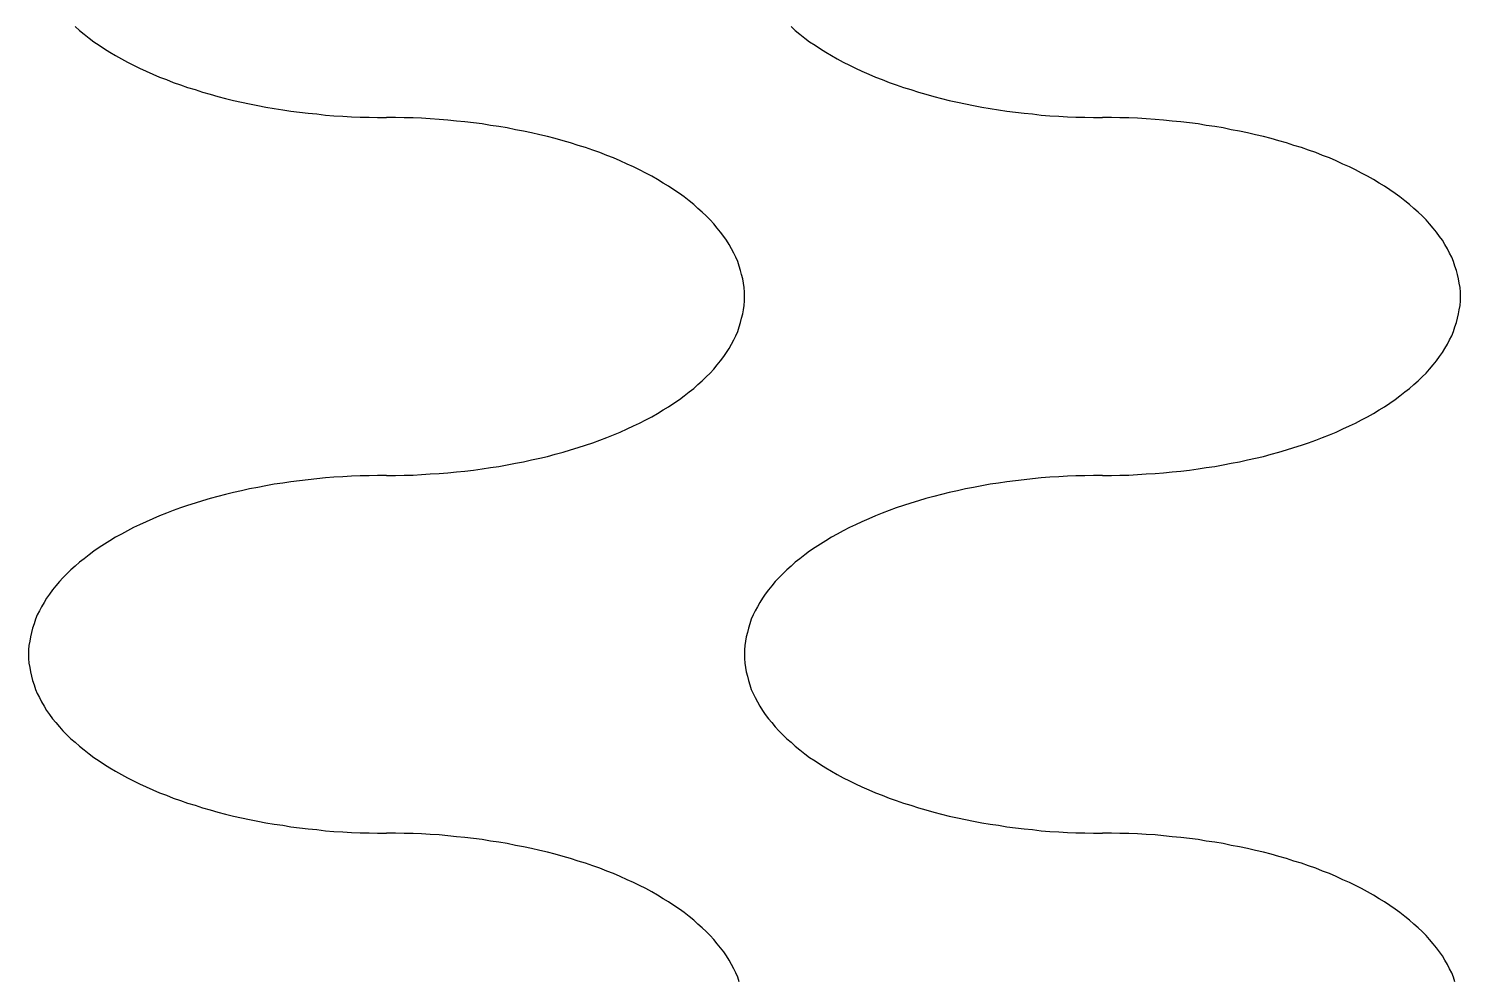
# Model space of a CAD drawing. Extents: x 0 to 40, y 0 to 70.
# Drawn here: x 29.6 to 30, y 50.4592 to 50.7249 of the extents above; entities that cross this region are included whole.
import ezdxf

# ---------------------------------------------------------------- set-up
doc = ezdxf.new("R2010")
doc.units = 0
doc.layers.add('AL_FOIL', color=2, linetype='CONTINUOUS')

msp = doc.modelspace()

# ---------------------------------------------------------------- linework, layer by layer
at = {"layer": 'AL_FOIL'}
for p, q in [((29.613, 50.7254), (29.6142, 50.7243)), ((29.6142, 50.7243), (29.6155, 50.7233)), ((29.813, 50.7254), (29.8142, 50.7243)), ((29.8142, 50.7243), (29.8155, 50.7233)), ((29.6155, 50.7233), (29.6169, 50.7222)), ((29.6169, 50.7222), (29.6182, 50.7212)), ((29.6182, 50.7212), (29.6197, 50.7202)), ((29.6197, 50.7202), (29.6212, 50.7192)), ((29.8155, 50.7233), (29.8169, 50.7222)), ((29.8169, 50.7222), (29.8182, 50.7212)), ((29.8182, 50.7212), (29.8197, 50.7202)), ((29.8197, 50.7202), (29.8212, 50.7192)), ((29.6212, 50.7192), (29.6227, 50.7183)), ((29.6227, 50.7183), (29.6243, 50.7173)), ((29.6243, 50.7173), (29.6259, 50.7164)), ((29.6259, 50.7164), (29.6276, 50.7155)), ((29.8212, 50.7192), (29.8227, 50.7183)), ((29.8227, 50.7183), (29.8243, 50.7173)), ((29.8243, 50.7173), (29.8259, 50.7164)), ((29.8259, 50.7164), (29.8276, 50.7155)), ((29.6276, 50.7155), (29.6293, 50.7146)), ((29.6293, 50.7146), (29.631, 50.7138)), ((29.631, 50.7138), (29.6328, 50.713)), ((29.6328, 50.713), (29.6347, 50.7121)), ((29.6347, 50.7121), (29.6366, 50.7113)), ((29.8276, 50.7155), (29.8293, 50.7146)), ((29.8293, 50.7146), (29.831, 50.7138)), ((29.831, 50.7138), (29.8328, 50.713)), ((29.8328, 50.713), (29.8347, 50.7121)), ((29.8347, 50.7121), (29.8366, 50.7113)), ((29.6366, 50.7113), (29.6385, 50.7106)), ((29.6385, 50.7106), (29.6404, 50.7098)), ((29.6404, 50.7098), (29.6424, 50.7091)), ((29.6424, 50.7091), (29.6444, 50.7084)), ((29.6444, 50.7084), (29.6465, 50.7078)), ((29.8366, 50.7113), (29.8385, 50.7106)), ((29.8385, 50.7106), (29.8404, 50.7098)), ((29.8404, 50.7098), (29.8424, 50.7091)), ((29.8424, 50.7091), (29.8444, 50.7084)), ((29.8444, 50.7084), (29.8465, 50.7078)), ((29.6465, 50.7078), (29.6486, 50.7071)), ((29.6486, 50.7071), (29.6507, 50.7065)), ((29.6507, 50.7065), (29.6529, 50.7059)), ((29.6529, 50.7059), (29.655, 50.7053)), ((29.655, 50.7053), (29.6572, 50.7048)), ((29.6572, 50.7048), (29.6595, 50.7043)), ((29.6595, 50.7043), (29.6617, 50.7038)), ((29.8465, 50.7078), (29.8486, 50.7071)), ((29.8486, 50.7071), (29.8507, 50.7065)), ((29.8507, 50.7065), (29.8529, 50.7059)), ((29.8529, 50.7059), (29.855, 50.7053)), ((29.855, 50.7053), (29.8572, 50.7048)), ((29.8572, 50.7048), (29.8595, 50.7043)), ((29.8595, 50.7043), (29.8617, 50.7038)), ((29.6617, 50.7038), (29.664, 50.7034)), ((29.664, 50.7034), (29.6663, 50.7029)), ((29.6663, 50.7029), (29.6686, 50.7025)), ((29.6686, 50.7025), (29.671, 50.7022)), ((29.671, 50.7022), (29.6733, 50.7018)), ((29.6733, 50.7018), (29.6757, 50.7015)), ((29.6757, 50.7015), (29.6781, 50.7012)), ((29.6781, 50.7012), (29.6805, 50.701)), ((29.6805, 50.701), (29.6829, 50.7007)), ((29.6829, 50.7007), (29.6853, 50.7005)), ((29.6853, 50.7005), (29.6878, 50.7004)), ((29.6878, 50.7004), (29.6902, 50.7002)), ((29.6902, 50.7002), (29.6926, 50.7001)), ((29.6926, 50.7001), (29.6951, 50.7001)), ((29.6951, 50.7001), (29.6975, 50.7)), ((29.6975, 50.7), (29.7, 50.7)), ((29.7025, 50.7), (29.7, 50.7)), ((29.7049, 50.6999), (29.7025, 50.7)), ((29.8617, 50.7038), (29.864, 50.7034)), ((29.864, 50.7034), (29.8663, 50.7029)), ((29.8663, 50.7029), (29.8686, 50.7025)), ((29.8686, 50.7025), (29.871, 50.7022)), ((29.871, 50.7022), (29.8733, 50.7018)), ((29.8733, 50.7018), (29.8757, 50.7015)), ((29.8757, 50.7015), (29.8781, 50.7012)), ((29.8781, 50.7012), (29.8805, 50.701)), ((29.8805, 50.701), (29.8829, 50.7007)), ((29.8829, 50.7007), (29.8853, 50.7005)), ((29.8853, 50.7005), (29.8878, 50.7004)), ((29.8878, 50.7004), (29.8902, 50.7002)), ((29.8902, 50.7002), (29.8926, 50.7001)), ((29.8926, 50.7001), (29.8951, 50.7001)), ((29.8951, 50.7001), (29.8975, 50.7)), ((29.8975, 50.7), (29.9, 50.7)), ((29.9025, 50.7), (29.9, 50.7)), ((29.9049, 50.6999), (29.9025, 50.7)), ((29.7074, 50.6999), (29.7049, 50.6999)), ((29.7098, 50.6998), (29.7074, 50.6999)), ((29.7122, 50.6996), (29.7098, 50.6998)), ((29.7147, 50.6995), (29.7122, 50.6996)), ((29.7171, 50.6993), (29.7147, 50.6995)), ((29.7195, 50.699), (29.7171, 50.6993)), ((29.7219, 50.6988), (29.7195, 50.699)), ((29.7243, 50.6985), (29.7219, 50.6988)), ((29.7267, 50.6982), (29.7243, 50.6985)), ((29.729, 50.6978), (29.7267, 50.6982)), ((29.7314, 50.6975), (29.729, 50.6978)), ((29.7337, 50.6971), (29.7314, 50.6975)), ((29.736, 50.6966), (29.7337, 50.6971)), ((29.7383, 50.6962), (29.736, 50.6966)), ((29.7405, 50.6957), (29.7383, 50.6962)), ((29.9074, 50.6999), (29.9049, 50.6999)), ((29.9098, 50.6998), (29.9074, 50.6999)), ((29.9122, 50.6996), (29.9098, 50.6998)), ((29.9147, 50.6995), (29.9122, 50.6996)), ((29.9171, 50.6993), (29.9147, 50.6995)), ((29.9195, 50.699), (29.9171, 50.6993)), ((29.9219, 50.6988), (29.9195, 50.699)), ((29.9243, 50.6985), (29.9219, 50.6988)), ((29.9267, 50.6982), (29.9243, 50.6985)), ((29.929, 50.6978), (29.9267, 50.6982)), ((29.9314, 50.6975), (29.929, 50.6978)), ((29.9337, 50.6971), (29.9314, 50.6975)), ((29.936, 50.6966), (29.9337, 50.6971)), ((29.9383, 50.6962), (29.936, 50.6966)), ((29.9405, 50.6957), (29.9383, 50.6962)), ((29.7428, 50.6952), (29.7405, 50.6957)), ((29.745, 50.6947), (29.7428, 50.6952)), ((29.7471, 50.6941), (29.745, 50.6947)), ((29.7493, 50.6935), (29.7471, 50.6941)), ((29.7514, 50.6929), (29.7493, 50.6935)), ((29.7535, 50.6922), (29.7514, 50.6929)), ((29.7556, 50.6916), (29.7535, 50.6922)), ((29.9428, 50.6952), (29.9405, 50.6957)), ((29.945, 50.6947), (29.9428, 50.6952)), ((29.9471, 50.6941), (29.945, 50.6947)), ((29.9493, 50.6935), (29.9471, 50.6941)), ((29.9514, 50.6929), (29.9493, 50.6935)), ((29.9535, 50.6922), (29.9514, 50.6929)), ((29.9556, 50.6916), (29.9535, 50.6922)), ((29.7576, 50.6909), (29.7556, 50.6916)), ((29.7596, 50.6902), (29.7576, 50.6909)), ((29.7615, 50.6894), (29.7596, 50.6902)), ((29.7634, 50.6887), (29.7615, 50.6894)), ((29.7653, 50.6879), (29.7634, 50.6887)), ((29.9576, 50.6909), (29.9556, 50.6916)), ((29.9596, 50.6902), (29.9576, 50.6909)), ((29.9615, 50.6894), (29.9596, 50.6902)), ((29.9634, 50.6887), (29.9615, 50.6894)), ((29.9653, 50.6879), (29.9634, 50.6887)), ((29.7672, 50.687), (29.7653, 50.6879)), ((29.769, 50.6862), (29.7672, 50.687)), ((29.7707, 50.6854), (29.769, 50.6862)), ((29.7724, 50.6845), (29.7707, 50.6854)), ((29.7741, 50.6836), (29.7724, 50.6845)), ((29.9672, 50.687), (29.9653, 50.6879)), ((29.969, 50.6862), (29.9672, 50.687)), ((29.9707, 50.6854), (29.969, 50.6862)), ((29.9724, 50.6845), (29.9707, 50.6854)), ((29.9741, 50.6836), (29.9724, 50.6845)), ((29.7757, 50.6827), (29.7741, 50.6836)), ((29.7773, 50.6817), (29.7757, 50.6827)), ((29.7788, 50.6808), (29.7773, 50.6817)), ((29.7803, 50.6798), (29.7788, 50.6808)), ((29.9757, 50.6827), (29.9741, 50.6836)), ((29.9773, 50.6817), (29.9757, 50.6827)), ((29.9788, 50.6808), (29.9773, 50.6817)), ((29.9803, 50.6798), (29.9788, 50.6808)), ((29.7818, 50.6788), (29.7803, 50.6798)), ((29.7831, 50.6778), (29.7818, 50.6788)), ((29.7845, 50.6767), (29.7831, 50.6778)), ((29.7858, 50.6757), (29.7845, 50.6767)), ((29.9818, 50.6788), (29.9803, 50.6798)), ((29.9831, 50.6778), (29.9818, 50.6788)), ((29.9845, 50.6767), (29.9831, 50.6778)), ((29.9858, 50.6757), (29.9845, 50.6767)), ((29.787, 50.6746), (29.7858, 50.6757)), ((29.7882, 50.6736), (29.787, 50.6746)), ((29.7893, 50.6725), (29.7882, 50.6736)), ((29.7904, 50.6714), (29.7893, 50.6725)), ((29.987, 50.6746), (29.9858, 50.6757)), ((29.9882, 50.6736), (29.987, 50.6746)), ((29.9893, 50.6725), (29.9882, 50.6736)), ((29.9904, 50.6714), (29.9893, 50.6725)), ((29.7914, 50.6703), (29.7904, 50.6714)), ((29.7924, 50.6691), (29.7914, 50.6703)), ((29.7933, 50.668), (29.7924, 50.6691)), ((29.7942, 50.6668), (29.7933, 50.668)), ((29.9914, 50.6703), (29.9904, 50.6714)), ((29.9924, 50.6691), (29.9914, 50.6703)), ((29.9933, 50.668), (29.9924, 50.6691)), ((29.9942, 50.6668), (29.9933, 50.668)), ((29.795, 50.6657), (29.7942, 50.6668)), ((29.7957, 50.6645), (29.795, 50.6657)), ((29.7964, 50.6633), (29.7957, 50.6645)), ((29.995, 50.6657), (29.9942, 50.6668)), ((29.9957, 50.6645), (29.995, 50.6657)), ((29.9964, 50.6633), (29.9957, 50.6645)), ((29.797, 50.6621), (29.7964, 50.6633)), ((29.7976, 50.661), (29.797, 50.6621)), ((29.7981, 50.6598), (29.7976, 50.661)), ((29.997, 50.6621), (29.9964, 50.6633)), ((29.9976, 50.661), (29.997, 50.6621)), ((29.9981, 50.6598), (29.9976, 50.661)), ((29.7985, 50.6585), (29.7981, 50.6598)), ((29.7989, 50.6573), (29.7985, 50.6585)), ((29.7992, 50.6561), (29.7989, 50.6573)), ((29.7995, 50.6549), (29.7992, 50.6561)), ((29.9985, 50.6585), (29.9981, 50.6598)), ((29.9989, 50.6573), (29.9985, 50.6585)), ((29.9992, 50.6561), (29.9989, 50.6573)), ((29.9995, 50.6549), (29.9992, 50.6561)), ((29.7997, 50.6537), (29.7995, 50.6549)), ((29.7999, 50.6525), (29.7997, 50.6537)), ((29.8, 50.6512), (29.7999, 50.6525)), ((29.9997, 50.6537), (29.9995, 50.6549)), ((29.9999, 50.6525), (29.9997, 50.6537)), ((30, 50.6512), (29.9999, 50.6525)), ((29.7999, 50.6475), (29.8, 50.6488)), ((29.8, 50.65), (29.8, 50.6512)), ((29.8, 50.6488), (29.8, 50.65)), ((29.9999, 50.6475), (30, 50.6488)), ((30, 50.65), (30, 50.6512)), ((30, 50.6488), (30, 50.65)), ((29.7992, 50.6439), (29.7995, 50.6451)), ((29.7995, 50.6451), (29.7997, 50.6463)), ((29.7997, 50.6463), (29.7999, 50.6475)), ((29.9992, 50.6439), (29.9995, 50.6451)), ((29.9995, 50.6451), (29.9997, 50.6463)), ((29.9997, 50.6463), (29.9999, 50.6475)), ((29.7976, 50.639), (29.7981, 50.6402)), ((29.7981, 50.6402), (29.7985, 50.6415)), ((29.7985, 50.6415), (29.7989, 50.6427)), ((29.7989, 50.6427), (29.7992, 50.6439)), ((29.9976, 50.639), (29.9981, 50.6402)), ((29.9981, 50.6402), (29.9985, 50.6415)), ((29.9985, 50.6415), (29.9989, 50.6427)), ((29.9989, 50.6427), (29.9992, 50.6439)), ((29.7957, 50.6355), (29.7964, 50.6367)), ((29.7964, 50.6367), (29.797, 50.6379)), ((29.797, 50.6379), (29.7976, 50.639)), ((29.9957, 50.6355), (29.9964, 50.6367)), ((29.9964, 50.6367), (29.997, 50.6379)), ((29.997, 50.6379), (29.9976, 50.639)), ((29.7924, 50.6309), (29.7933, 50.632)), ((29.7933, 50.632), (29.7942, 50.6332)), ((29.7942, 50.6332), (29.795, 50.6343)), ((29.795, 50.6343), (29.7957, 50.6355)), ((29.9924, 50.6309), (29.9933, 50.632)), ((29.9933, 50.632), (29.9942, 50.6332)), ((29.9942, 50.6332), (29.995, 50.6343)), ((29.995, 50.6343), (29.9957, 50.6355)), ((29.7893, 50.6275), (29.7904, 50.6286)), ((29.7904, 50.6286), (29.7914, 50.6297)), ((29.7914, 50.6297), (29.7924, 50.6309)), ((29.9893, 50.6275), (29.9904, 50.6286)), ((29.9904, 50.6286), (29.9914, 50.6297)), ((29.9914, 50.6297), (29.9924, 50.6309)), ((29.7845, 50.6233), (29.7858, 50.6243)), ((29.7858, 50.6243), (29.787, 50.6254)), ((29.787, 50.6254), (29.7882, 50.6264)), ((29.7882, 50.6264), (29.7893, 50.6275)), ((29.9845, 50.6233), (29.9858, 50.6243)), ((29.9858, 50.6243), (29.987, 50.6254)), ((29.987, 50.6254), (29.9882, 50.6264)), ((29.9882, 50.6264), (29.9893, 50.6275)), ((29.7788, 50.6192), (29.7803, 50.6202)), ((29.7803, 50.6202), (29.7818, 50.6212)), ((29.7818, 50.6212), (29.7831, 50.6222)), ((29.7831, 50.6222), (29.7845, 50.6233)), ((29.9788, 50.6192), (29.9803, 50.6202)), ((29.9803, 50.6202), (29.9818, 50.6212)), ((29.9818, 50.6212), (29.9831, 50.6222)), ((29.9831, 50.6222), (29.9845, 50.6233)), ((29.7724, 50.6155), (29.7741, 50.6164)), ((29.7741, 50.6164), (29.7757, 50.6173)), ((29.7757, 50.6173), (29.7773, 50.6183)), ((29.7773, 50.6183), (29.7788, 50.6192)), ((29.9724, 50.6155), (29.9741, 50.6164)), ((29.9741, 50.6164), (29.9757, 50.6173)), ((29.9757, 50.6173), (29.9773, 50.6183)), ((29.9773, 50.6183), (29.9788, 50.6192)), ((29.7634, 50.6113), (29.7653, 50.6121)), ((29.7653, 50.6121), (29.7672, 50.613)), ((29.7672, 50.613), (29.769, 50.6138)), ((29.769, 50.6138), (29.7707, 50.6146)), ((29.7707, 50.6146), (29.7724, 50.6155)), ((29.9634, 50.6113), (29.9653, 50.6121)), ((29.9653, 50.6121), (29.9672, 50.613)), ((29.9672, 50.613), (29.969, 50.6138)), ((29.969, 50.6138), (29.9707, 50.6146)), ((29.9707, 50.6146), (29.9724, 50.6155)), ((29.7535, 50.6078), (29.7556, 50.6084)), ((29.7556, 50.6084), (29.7576, 50.6091)), ((29.7576, 50.6091), (29.7596, 50.6098)), ((29.7596, 50.6098), (29.7615, 50.6106)), ((29.7615, 50.6106), (29.7634, 50.6113)), ((29.9535, 50.6078), (29.9556, 50.6084)), ((29.9556, 50.6084), (29.9576, 50.6091)), ((29.9576, 50.6091), (29.9596, 50.6098)), ((29.9596, 50.6098), (29.9615, 50.6106)), ((29.9615, 50.6106), (29.9634, 50.6113)), ((29.7383, 50.6038), (29.7405, 50.6043)), ((29.7405, 50.6043), (29.7428, 50.6048)), ((29.7428, 50.6048), (29.745, 50.6053)), ((29.745, 50.6053), (29.7471, 50.6059)), ((29.7471, 50.6059), (29.7493, 50.6065)), ((29.7493, 50.6065), (29.7514, 50.6071)), ((29.7514, 50.6071), (29.7535, 50.6078)), ((29.9383, 50.6038), (29.9405, 50.6043)), ((29.9405, 50.6043), (29.9428, 50.6048)), ((29.9428, 50.6048), (29.945, 50.6053)), ((29.945, 50.6053), (29.9471, 50.6059)), ((29.9471, 50.6059), (29.9493, 50.6065)), ((29.9493, 50.6065), (29.9514, 50.6071)), ((29.9514, 50.6071), (29.9535, 50.6078)), ((29.6975, 50.6), (29.6951, 50.5999)), ((29.7, 50.6), (29.6975, 50.6)), ((29.7, 50.6), (29.7025, 50.6)), ((29.7025, 50.6), (29.7049, 50.6001)), ((29.7049, 50.6001), (29.7074, 50.6001)), ((29.7074, 50.6001), (29.7098, 50.6002)), ((29.7098, 50.6002), (29.7122, 50.6004)), ((29.7122, 50.6004), (29.7147, 50.6005)), ((29.7147, 50.6005), (29.7171, 50.6007)), ((29.7171, 50.6007), (29.7195, 50.601)), ((29.7195, 50.601), (29.7219, 50.6012)), ((29.7219, 50.6012), (29.7243, 50.6015)), ((29.7243, 50.6015), (29.7267, 50.6018)), ((29.7267, 50.6018), (29.729, 50.6022)), ((29.729, 50.6022), (29.7314, 50.6025)), ((29.7314, 50.6025), (29.7337, 50.6029)), ((29.7337, 50.6029), (29.736, 50.6034)), ((29.736, 50.6034), (29.7383, 50.6038)), ((29.8975, 50.6), (29.8951, 50.5999)), ((29.9, 50.6), (29.8975, 50.6)), ((29.9, 50.6), (29.9025, 50.6)), ((29.9025, 50.6), (29.9049, 50.6001)), ((29.9049, 50.6001), (29.9074, 50.6001)), ((29.9074, 50.6001), (29.9098, 50.6002)), ((29.9098, 50.6002), (29.9122, 50.6004)), ((29.9122, 50.6004), (29.9147, 50.6005)), ((29.9147, 50.6005), (29.9171, 50.6007)), ((29.9171, 50.6007), (29.9195, 50.601)), ((29.9195, 50.601), (29.9219, 50.6012)), ((29.9219, 50.6012), (29.9243, 50.6015)), ((29.9243, 50.6015), (29.9267, 50.6018)), ((29.9267, 50.6018), (29.929, 50.6022)), ((29.929, 50.6022), (29.9314, 50.6025)), ((29.9314, 50.6025), (29.9337, 50.6029)), ((29.9337, 50.6029), (29.936, 50.6034)), ((29.936, 50.6034), (29.9383, 50.6038)), ((29.6617, 50.5962), (29.6595, 50.5957)), ((29.664, 50.5966), (29.6617, 50.5962)), ((29.6663, 50.5971), (29.664, 50.5966)), ((29.6686, 50.5975), (29.6663, 50.5971)), ((29.671, 50.5978), (29.6686, 50.5975)), ((29.6733, 50.5982), (29.671, 50.5978)), ((29.6757, 50.5985), (29.6733, 50.5982)), ((29.6781, 50.5988), (29.6757, 50.5985)), ((29.6805, 50.599), (29.6781, 50.5988)), ((29.6829, 50.5993), (29.6805, 50.599)), ((29.6853, 50.5995), (29.6829, 50.5993)), ((29.6878, 50.5996), (29.6853, 50.5995)), ((29.6902, 50.5998), (29.6878, 50.5996)), ((29.6926, 50.5999), (29.6902, 50.5998)), ((29.6951, 50.5999), (29.6926, 50.5999)), ((29.8617, 50.5962), (29.8595, 50.5957)), ((29.864, 50.5966), (29.8617, 50.5962)), ((29.8663, 50.5971), (29.864, 50.5966)), ((29.8686, 50.5975), (29.8663, 50.5971)), ((29.871, 50.5978), (29.8686, 50.5975)), ((29.8733, 50.5982), (29.871, 50.5978)), ((29.8757, 50.5985), (29.8733, 50.5982)), ((29.8781, 50.5988), (29.8757, 50.5985)), ((29.8805, 50.599), (29.8781, 50.5988)), ((29.8829, 50.5993), (29.8805, 50.599)), ((29.8853, 50.5995), (29.8829, 50.5993)), ((29.8878, 50.5996), (29.8853, 50.5995)), ((29.8902, 50.5998), (29.8878, 50.5996)), ((29.8926, 50.5999), (29.8902, 50.5998)), ((29.8951, 50.5999), (29.8926, 50.5999)), ((29.6465, 50.5922), (29.6444, 50.5916)), ((29.6486, 50.5929), (29.6465, 50.5922)), ((29.6507, 50.5935), (29.6486, 50.5929)), ((29.6529, 50.5941), (29.6507, 50.5935)), ((29.655, 50.5947), (29.6529, 50.5941)), ((29.6572, 50.5952), (29.655, 50.5947)), ((29.6595, 50.5957), (29.6572, 50.5952)), ((29.8465, 50.5922), (29.8444, 50.5916)), ((29.8486, 50.5929), (29.8465, 50.5922)), ((29.8507, 50.5935), (29.8486, 50.5929)), ((29.8529, 50.5941), (29.8507, 50.5935)), ((29.855, 50.5947), (29.8529, 50.5941)), ((29.8572, 50.5952), (29.855, 50.5947)), ((29.8595, 50.5957), (29.8572, 50.5952)), ((29.6366, 50.5887), (29.6347, 50.5879)), ((29.6385, 50.5894), (29.6366, 50.5887)), ((29.6404, 50.5902), (29.6385, 50.5894)), ((29.6424, 50.5909), (29.6404, 50.5902)), ((29.6444, 50.5916), (29.6424, 50.5909)), ((29.8366, 50.5887), (29.8347, 50.5879)), ((29.8385, 50.5894), (29.8366, 50.5887)), ((29.8404, 50.5902), (29.8385, 50.5894)), ((29.8424, 50.5909), (29.8404, 50.5902)), ((29.8444, 50.5916), (29.8424, 50.5909)), ((29.6276, 50.5845), (29.6259, 50.5836)), ((29.6293, 50.5854), (29.6276, 50.5845)), ((29.631, 50.5862), (29.6293, 50.5854)), ((29.6328, 50.587), (29.631, 50.5862)), ((29.6347, 50.5879), (29.6328, 50.587)), ((29.8276, 50.5845), (29.8259, 50.5836)), ((29.8293, 50.5854), (29.8276, 50.5845)), ((29.831, 50.5862), (29.8293, 50.5854)), ((29.8328, 50.587), (29.831, 50.5862)), ((29.8347, 50.5879), (29.8328, 50.587)), ((29.6212, 50.5808), (29.6197, 50.5798)), ((29.6227, 50.5817), (29.6212, 50.5808)), ((29.6243, 50.5827), (29.6227, 50.5817)), ((29.6259, 50.5836), (29.6243, 50.5827)), ((29.8212, 50.5808), (29.8197, 50.5798)), ((29.8227, 50.5817), (29.8212, 50.5808)), ((29.8243, 50.5827), (29.8227, 50.5817)), ((29.8259, 50.5836), (29.8243, 50.5827)), ((29.6155, 50.5767), (29.6142, 50.5757)), ((29.6169, 50.5778), (29.6155, 50.5767)), ((29.6182, 50.5788), (29.6169, 50.5778)), ((29.6197, 50.5798), (29.6182, 50.5788)), ((29.8155, 50.5767), (29.8142, 50.5757)), ((29.8169, 50.5778), (29.8155, 50.5767)), ((29.8182, 50.5788), (29.8169, 50.5778)), ((29.8197, 50.5798), (29.8182, 50.5788)), ((29.6107, 50.5725), (29.6096, 50.5714)), ((29.6118, 50.5736), (29.6107, 50.5725)), ((29.613, 50.5746), (29.6118, 50.5736)), ((29.6142, 50.5757), (29.613, 50.5746)), ((29.8107, 50.5725), (29.8096, 50.5714)), ((29.8118, 50.5736), (29.8107, 50.5725)), ((29.813, 50.5746), (29.8118, 50.5736)), ((29.8142, 50.5757), (29.813, 50.5746)), ((29.6067, 50.568), (29.6058, 50.5668)), ((29.6076, 50.5691), (29.6067, 50.568)), ((29.6086, 50.5703), (29.6076, 50.5691)), ((29.6096, 50.5714), (29.6086, 50.5703)), ((29.8067, 50.568), (29.8058, 50.5668)), ((29.8076, 50.5691), (29.8067, 50.568)), ((29.8086, 50.5703), (29.8076, 50.5691)), ((29.8096, 50.5714), (29.8086, 50.5703)), ((29.6043, 50.5645), (29.6036, 50.5633)), ((29.605, 50.5657), (29.6043, 50.5645)), ((29.6058, 50.5668), (29.605, 50.5657)), ((29.8043, 50.5645), (29.8036, 50.5633)), ((29.805, 50.5657), (29.8043, 50.5645)), ((29.8058, 50.5668), (29.805, 50.5657)), ((29.6024, 50.561), (29.6019, 50.5598)), ((29.603, 50.5621), (29.6024, 50.561)), ((29.6036, 50.5633), (29.603, 50.5621)), ((29.8024, 50.561), (29.8019, 50.5598)), ((29.803, 50.5621), (29.8024, 50.561)), ((29.8036, 50.5633), (29.803, 50.5621)), ((29.6008, 50.5561), (29.6005, 50.5549)), ((29.6011, 50.5573), (29.6008, 50.5561)), ((29.6015, 50.5585), (29.6011, 50.5573)), ((29.6019, 50.5598), (29.6015, 50.5585)), ((29.8008, 50.5561), (29.8005, 50.5549)), ((29.8011, 50.5573), (29.8008, 50.5561)), ((29.8015, 50.5585), (29.8011, 50.5573)), ((29.8019, 50.5598), (29.8015, 50.5585)), ((29.6001, 50.5525), (29.6, 50.5512)), ((29.6003, 50.5537), (29.6001, 50.5525)), ((29.6005, 50.5549), (29.6003, 50.5537)), ((29.8001, 50.5525), (29.8, 50.5512)), ((29.8003, 50.5537), (29.8001, 50.5525)), ((29.8005, 50.5549), (29.8003, 50.5537)), ((29.6, 50.5512), (29.6, 50.55)), ((29.6, 50.55), (29.6, 50.5488)), ((29.6, 50.5488), (29.6001, 50.5475)), ((29.8, 50.5512), (29.8, 50.55)), ((29.8, 50.55), (29.8, 50.5488)), ((29.8, 50.5488), (29.8001, 50.5475)), ((29.6001, 50.5475), (29.6003, 50.5463)), ((29.6003, 50.5463), (29.6005, 50.5451)), ((29.6005, 50.5451), (29.6008, 50.5439)), ((29.8001, 50.5475), (29.8003, 50.5463)), ((29.8003, 50.5463), (29.8005, 50.5451)), ((29.8005, 50.5451), (29.8008, 50.5439)), ((29.6008, 50.5439), (29.6011, 50.5427)), ((29.6011, 50.5427), (29.6015, 50.5415)), ((29.6015, 50.5415), (29.6019, 50.5402)), ((29.6019, 50.5402), (29.6024, 50.539)), ((29.8008, 50.5439), (29.8011, 50.5427)), ((29.8011, 50.5427), (29.8015, 50.5415)), ((29.8015, 50.5415), (29.8019, 50.5402)), ((29.8019, 50.5402), (29.8024, 50.539)), ((29.6024, 50.539), (29.603, 50.5379)), ((29.603, 50.5379), (29.6036, 50.5367)), ((29.6036, 50.5367), (29.6043, 50.5355)), ((29.8024, 50.539), (29.803, 50.5379)), ((29.803, 50.5379), (29.8036, 50.5367)), ((29.8036, 50.5367), (29.8043, 50.5355)), ((29.6043, 50.5355), (29.605, 50.5343)), ((29.605, 50.5343), (29.6058, 50.5332)), ((29.6058, 50.5332), (29.6067, 50.532)), ((29.6067, 50.532), (29.6076, 50.5309)), ((29.8043, 50.5355), (29.805, 50.5343)), ((29.805, 50.5343), (29.8058, 50.5332)), ((29.8058, 50.5332), (29.8067, 50.532)), ((29.8067, 50.532), (29.8076, 50.5309)), ((29.6076, 50.5309), (29.6086, 50.5297)), ((29.6086, 50.5297), (29.6096, 50.5286)), ((29.6096, 50.5286), (29.6107, 50.5275)), ((29.8076, 50.5309), (29.8086, 50.5297)), ((29.8086, 50.5297), (29.8096, 50.5286)), ((29.8096, 50.5286), (29.8107, 50.5275)), ((29.6107, 50.5275), (29.6118, 50.5264)), ((29.6118, 50.5264), (29.613, 50.5254)), ((29.613, 50.5254), (29.6142, 50.5243)), ((29.6142, 50.5243), (29.6155, 50.5233)), ((29.8107, 50.5275), (29.8118, 50.5264)), ((29.8118, 50.5264), (29.813, 50.5254)), ((29.813, 50.5254), (29.8142, 50.5243)), ((29.8142, 50.5243), (29.8155, 50.5233)), ((29.6155, 50.5233), (29.6169, 50.5222)), ((29.6169, 50.5222), (29.6182, 50.5212)), ((29.6182, 50.5212), (29.6197, 50.5202)), ((29.6197, 50.5202), (29.6212, 50.5192)), ((29.8155, 50.5233), (29.8169, 50.5222)), ((29.8169, 50.5222), (29.8182, 50.5212)), ((29.8182, 50.5212), (29.8197, 50.5202)), ((29.8197, 50.5202), (29.8212, 50.5192)), ((29.6212, 50.5192), (29.6227, 50.5183)), ((29.6227, 50.5183), (29.6243, 50.5173)), ((29.6243, 50.5173), (29.6259, 50.5164)), ((29.6259, 50.5164), (29.6276, 50.5155)), ((29.8212, 50.5192), (29.8227, 50.5183)), ((29.8227, 50.5183), (29.8243, 50.5173)), ((29.8243, 50.5173), (29.8259, 50.5164)), ((29.8259, 50.5164), (29.8276, 50.5155)), ((29.6276, 50.5155), (29.6293, 50.5146)), ((29.6293, 50.5146), (29.631, 50.5138)), ((29.631, 50.5138), (29.6328, 50.513)), ((29.6328, 50.513), (29.6347, 50.5121)), ((29.6347, 50.5121), (29.6366, 50.5113)), ((29.8276, 50.5155), (29.8293, 50.5146)), ((29.8293, 50.5146), (29.831, 50.5138)), ((29.831, 50.5138), (29.8328, 50.513)), ((29.8328, 50.513), (29.8347, 50.5121)), ((29.8347, 50.5121), (29.8366, 50.5113)), ((29.6366, 50.5113), (29.6385, 50.5106)), ((29.6385, 50.5106), (29.6404, 50.5098)), ((29.6404, 50.5098), (29.6424, 50.5091)), ((29.6424, 50.5091), (29.6444, 50.5084)), ((29.6444, 50.5084), (29.6465, 50.5078)), ((29.8366, 50.5113), (29.8385, 50.5106)), ((29.8385, 50.5106), (29.8404, 50.5098)), ((29.8404, 50.5098), (29.8424, 50.5091)), ((29.8424, 50.5091), (29.8444, 50.5084)), ((29.8444, 50.5084), (29.8465, 50.5078)), ((29.6465, 50.5078), (29.6486, 50.5071)), ((29.6486, 50.5071), (29.6507, 50.5065)), ((29.6507, 50.5065), (29.6529, 50.5059)), ((29.6529, 50.5059), (29.655, 50.5053)), ((29.655, 50.5053), (29.6572, 50.5048)), ((29.6572, 50.5048), (29.6595, 50.5043)), ((29.6595, 50.5043), (29.6617, 50.5038)), ((29.8465, 50.5078), (29.8486, 50.5071)), ((29.8486, 50.5071), (29.8507, 50.5065)), ((29.8507, 50.5065), (29.8529, 50.5059)), ((29.8529, 50.5059), (29.855, 50.5053)), ((29.855, 50.5053), (29.8572, 50.5048)), ((29.8572, 50.5048), (29.8595, 50.5043)), ((29.8595, 50.5043), (29.8617, 50.5038)), ((29.6617, 50.5038), (29.664, 50.5034)), ((29.664, 50.5034), (29.6663, 50.5029)), ((29.6663, 50.5029), (29.6686, 50.5025)), ((29.6686, 50.5025), (29.671, 50.5022)), ((29.671, 50.5022), (29.6733, 50.5018)), ((29.6733, 50.5018), (29.6757, 50.5015)), ((29.6757, 50.5015), (29.6781, 50.5012)), ((29.6781, 50.5012), (29.6805, 50.501)), ((29.6805, 50.501), (29.6829, 50.5007)), ((29.6829, 50.5007), (29.6853, 50.5005)), ((29.6853, 50.5005), (29.6878, 50.5004)), ((29.6878, 50.5004), (29.6902, 50.5002)), ((29.6902, 50.5002), (29.6926, 50.5001)), ((29.6926, 50.5001), (29.6951, 50.5001)), ((29.6951, 50.5001), (29.6975, 50.5)), ((29.6975, 50.5), (29.7, 50.5)), ((29.7025, 50.5), (29.7, 50.5)), ((29.7049, 50.4999), (29.7025, 50.5)), ((29.8617, 50.5038), (29.864, 50.5034)), ((29.864, 50.5034), (29.8663, 50.5029)), ((29.8663, 50.5029), (29.8686, 50.5025)), ((29.8686, 50.5025), (29.871, 50.5022)), ((29.871, 50.5022), (29.8733, 50.5018)), ((29.8733, 50.5018), (29.8757, 50.5015)), ((29.8757, 50.5015), (29.8781, 50.5012)), ((29.8781, 50.5012), (29.8805, 50.501)), ((29.8805, 50.501), (29.8829, 50.5007)), ((29.8829, 50.5007), (29.8853, 50.5005)), ((29.8853, 50.5005), (29.8878, 50.5004)), ((29.8878, 50.5004), (29.8902, 50.5002)), ((29.8902, 50.5002), (29.8926, 50.5001)), ((29.8926, 50.5001), (29.8951, 50.5001)), ((29.8951, 50.5001), (29.8975, 50.5)), ((29.8975, 50.5), (29.9, 50.5)), ((29.9025, 50.5), (29.9, 50.5)), ((29.9049, 50.4999), (29.9025, 50.5)), ((29.7074, 50.4999), (29.7049, 50.4999)), ((29.7098, 50.4998), (29.7074, 50.4999)), ((29.7122, 50.4996), (29.7098, 50.4998)), ((29.7147, 50.4995), (29.7122, 50.4996)), ((29.7171, 50.4993), (29.7147, 50.4995)), ((29.7195, 50.499), (29.7171, 50.4993)), ((29.7219, 50.4988), (29.7195, 50.499)), ((29.7243, 50.4985), (29.7219, 50.4988)), ((29.7267, 50.4982), (29.7243, 50.4985)), ((29.729, 50.4978), (29.7267, 50.4982)), ((29.7314, 50.4975), (29.729, 50.4978)), ((29.7337, 50.4971), (29.7314, 50.4975)), ((29.736, 50.4966), (29.7337, 50.4971)), ((29.7383, 50.4962), (29.736, 50.4966)), ((29.7405, 50.4957), (29.7383, 50.4962)), ((29.9074, 50.4999), (29.9049, 50.4999)), ((29.9098, 50.4998), (29.9074, 50.4999)), ((29.9122, 50.4996), (29.9098, 50.4998)), ((29.9147, 50.4995), (29.9122, 50.4996)), ((29.9171, 50.4993), (29.9147, 50.4995)), ((29.9195, 50.499), (29.9171, 50.4993)), ((29.9219, 50.4988), (29.9195, 50.499)), ((29.9243, 50.4985), (29.9219, 50.4988)), ((29.9267, 50.4982), (29.9243, 50.4985)), ((29.929, 50.4978), (29.9267, 50.4982)), ((29.9314, 50.4975), (29.929, 50.4978)), ((29.9337, 50.4971), (29.9314, 50.4975)), ((29.936, 50.4966), (29.9337, 50.4971)), ((29.9383, 50.4962), (29.936, 50.4966)), ((29.9405, 50.4957), (29.9383, 50.4962)), ((29.7428, 50.4952), (29.7405, 50.4957)), ((29.745, 50.4947), (29.7428, 50.4952)), ((29.7471, 50.4941), (29.745, 50.4947)), ((29.7493, 50.4935), (29.7471, 50.4941)), ((29.7514, 50.4929), (29.7493, 50.4935)), ((29.7535, 50.4922), (29.7514, 50.4929)), ((29.7556, 50.4916), (29.7535, 50.4922)), ((29.9428, 50.4952), (29.9405, 50.4957)), ((29.945, 50.4947), (29.9428, 50.4952)), ((29.9471, 50.4941), (29.945, 50.4947)), ((29.9493, 50.4935), (29.9471, 50.4941)), ((29.9514, 50.4929), (29.9493, 50.4935)), ((29.9535, 50.4922), (29.9514, 50.4929)), ((29.9556, 50.4916), (29.9535, 50.4922)), ((29.7576, 50.4909), (29.7556, 50.4916)), ((29.7596, 50.4902), (29.7576, 50.4909)), ((29.7615, 50.4894), (29.7596, 50.4902)), ((29.7634, 50.4887), (29.7615, 50.4894)), ((29.7653, 50.4879), (29.7634, 50.4887)), ((29.9576, 50.4909), (29.9556, 50.4916)), ((29.9596, 50.4902), (29.9576, 50.4909)), ((29.9615, 50.4894), (29.9596, 50.4902)), ((29.9634, 50.4887), (29.9615, 50.4894)), ((29.9653, 50.4879), (29.9634, 50.4887)), ((29.7672, 50.487), (29.7653, 50.4879)), ((29.769, 50.4862), (29.7672, 50.487)), ((29.7707, 50.4854), (29.769, 50.4862)), ((29.7724, 50.4845), (29.7707, 50.4854)), ((29.7741, 50.4836), (29.7724, 50.4845)), ((29.9672, 50.487), (29.9653, 50.4879)), ((29.969, 50.4862), (29.9672, 50.487)), ((29.9707, 50.4854), (29.969, 50.4862)), ((29.9724, 50.4845), (29.9707, 50.4854)), ((29.9741, 50.4836), (29.9724, 50.4845)), ((29.7757, 50.4827), (29.7741, 50.4836)), ((29.7773, 50.4817), (29.7757, 50.4827)), ((29.7788, 50.4808), (29.7773, 50.4817)), ((29.7803, 50.4798), (29.7788, 50.4808)), ((29.9757, 50.4827), (29.9741, 50.4836)), ((29.9773, 50.4817), (29.9757, 50.4827)), ((29.9788, 50.4808), (29.9773, 50.4817)), ((29.9803, 50.4798), (29.9788, 50.4808)), ((29.7818, 50.4788), (29.7803, 50.4798)), ((29.7831, 50.4778), (29.7818, 50.4788)), ((29.7845, 50.4767), (29.7831, 50.4778)), ((29.7858, 50.4757), (29.7845, 50.4767)), ((29.9818, 50.4788), (29.9803, 50.4798)), ((29.9831, 50.4778), (29.9818, 50.4788)), ((29.9845, 50.4767), (29.9831, 50.4778)), ((29.9858, 50.4757), (29.9845, 50.4767)), ((29.787, 50.4746), (29.7858, 50.4757)), ((29.7882, 50.4736), (29.787, 50.4746)), ((29.7893, 50.4725), (29.7882, 50.4736)), ((29.7904, 50.4714), (29.7893, 50.4725)), ((29.987, 50.4746), (29.9858, 50.4757)), ((29.9882, 50.4736), (29.987, 50.4746)), ((29.9893, 50.4725), (29.9882, 50.4736)), ((29.9904, 50.4714), (29.9893, 50.4725)), ((29.7914, 50.4703), (29.7904, 50.4714)), ((29.7924, 50.4691), (29.7914, 50.4703)), ((29.7933, 50.468), (29.7924, 50.4691)), ((29.7942, 50.4668), (29.7933, 50.468)), ((29.9914, 50.4703), (29.9904, 50.4714)), ((29.9924, 50.4691), (29.9914, 50.4703)), ((29.9933, 50.468), (29.9924, 50.4691)), ((29.9942, 50.4668), (29.9933, 50.468)), ((29.795, 50.4657), (29.7942, 50.4668)), ((29.7957, 50.4645), (29.795, 50.4657)), ((29.7964, 50.4633), (29.7957, 50.4645)), ((29.995, 50.4657), (29.9942, 50.4668)), ((29.9957, 50.4645), (29.995, 50.4657)), ((29.9964, 50.4633), (29.9957, 50.4645)), ((29.797, 50.4621), (29.7964, 50.4633)), ((29.7976, 50.461), (29.797, 50.4621)), ((29.7981, 50.4598), (29.7976, 50.461)), ((29.997, 50.4621), (29.9964, 50.4633)), ((29.9976, 50.461), (29.997, 50.4621)), ((29.9981, 50.4598), (29.9976, 50.461)), ((29.7985, 50.4585), (29.7981, 50.4598)), ((29.9985, 50.4585), (29.9981, 50.4598))]:
    msp.add_line(p, q, dxfattribs=at)

doc.saveas('drawing.dxf')
